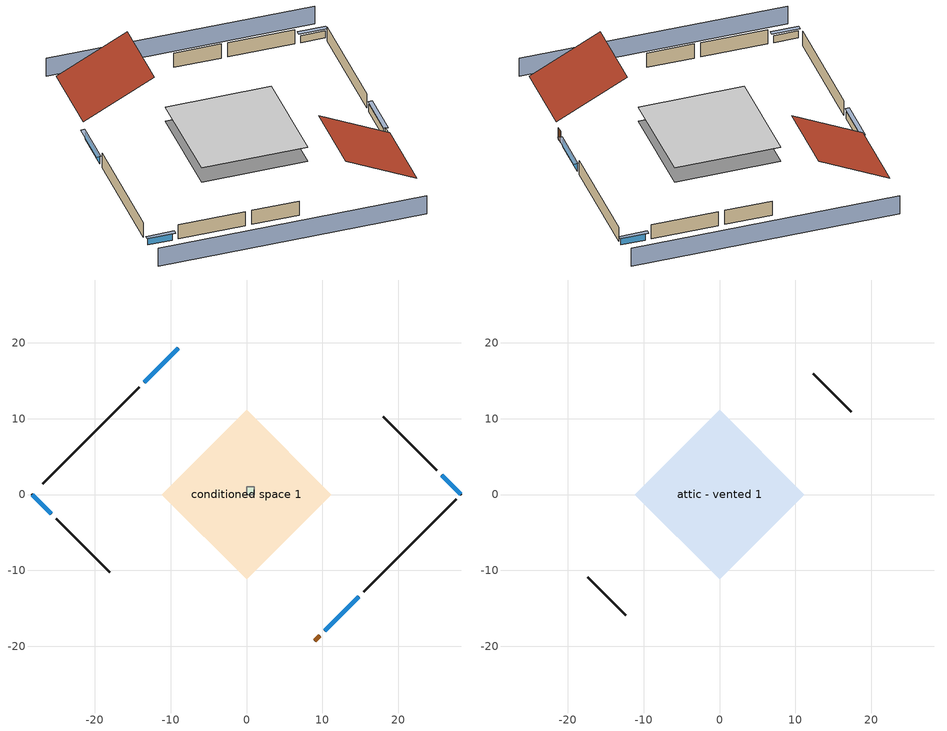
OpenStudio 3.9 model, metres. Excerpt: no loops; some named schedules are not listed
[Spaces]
conditioned space 1
 floor outside (Floor1 construction): -11.15,0 0,11.15 11.15,0 0,-11.15 z0.61
 wall outside (Wall1 construction): -14.14,14.14 -26.86,1.42 z0.61:3.05
 wall outside (Wall2 construction): 25.07,3.22 18,10.28 z0.61:3.05
 wall outside (Wall3 construction): 15.44,-12.84 27.62,-0.66 z0.61:3.05
 wall outside (Wall4 construction): -25.07,-3.22 -18,-10.28 z0.61:3.05
 wall outside (AdiabaticWallConstruction): -9,19.29 -13.48,14.8 / 10.3,-17.98 14.79,-13.49 z0.61:1.83; 28.28,0 25.72,2.56 / -28.28,0 -25.72,-2.56 z0.61:1.8
 wall outside (AdiabaticWallConstruction 1): 9,-19.29 9.64,-18.64 z0.61:2.64
 window (WindowConstruction): -9,19.29 -13.48,14.8 z0.61:1.83
 window (WindowConstruction 1): 28.28,0 25.72,2.56 z0.61:1.8
 window (WindowConstruction 2): 10.3,-17.98 14.79,-13.49 z0.61:1.83
 window (WindowConstruction 3): -28.28,0 -25.72,-2.56 z0.61:1.8
 door (Door): 9,-19.29 9.64,-18.64 z0.61:2.64
central ac and furnace airloop ret air space
 floor adiabatic (AdiabaticConst): 0,0 0,1 1,1 1,0 z0
 wall adiabatic (AdiabaticConst): 0,1 0,0 1,0 1,1 0,1 z0:1
 ceiling adiabatic (AdiabaticConst): 1,0 1,1 0,1 0,0 z1
attic - vented 1
 floor to conditioned space 1 (Floor2 construction Reversed): -11.15,0 0,11.15 11.15,0 0,-11.15 z3.05
 wall outside (Wall5 construction): 17.34,10.94 12.33,15.95 z0.61:3.05
 wall outside (Wall6 construction): -17.34,-10.94 -12.33,-15.95 z0.61:3.05
 roof outside (Roof1 construction): -8.34,19.94,3.05 -0.88,12.48,8.32 7.46,20.82,8.32 0,28.28,3.05
 roof outside (Roof2 construction): 8.34,-19.94,3.05 0.88,-12.48,8.32 -7.46,-20.82,8.32 0,-28.28,3.05
shading: -31.51,-3.23 -3.23,-31.51 / 31.51,3.23 3.23,31.51 z0:3.05; -13.7,14.58 -8.78,19.5 -9.21,19.93 -14.13,15.01 z2.13; 25.51,2.77 28.5,-0.22 28.93,0.22 25.94,3.21 z2.1; 15,-13.28 10.08,-18.2 10.51,-18.63 15.43,-13.71 z2.13; -25.51,-2.77 -28.5,0.22 -28.93,-0.22 -25.94,-3.21 z2.1
[Site]
Portland Intl Arpt_OR: Latitude {deg}=45.59; Longitude {deg}=-122.6; Time Zone {hr}=-8; Elevation {m}=33; Terrain=Suburbs; Keep Site Location Information=Yes
[Site:GroundTemperature:Shallow]
10.2558, 8.96328, 8.85977, 9.47314, 11.9355, 14.3863, 16.5111, 17.8571, 17.9714, 16.8767, 14.8061, 12.4304
[Site:WaterMainsTemperature]
Calculation Method=Schedule; Temperature Schedule=mains temperature schedule
[Building]
Building 1
[Material] Roughness=Rough
Name | Thickness {m} | Conductivity {W/m-K} | Density {kg/m3} | Specific Heat {J/kg-K} | Thermal Absorptance | Solar Absorptance | Visible Absorptance
wood shingles or shakes | 0.00635 | 0.162714 | 1121.4 | 1465.45 | 0.9 | 0.85 | 0.85
roof rigid ins | 0.00281632 | 0.029427 | 32.04 | 1214.23 | 0.9 | 0.7 | 0.7
osb sheathing 0.5 in. | 0.0127 | 0.115458 | 512.64 | 1214.23 | 0.9 | 0.6 | 0.6
wood siding | 0.0254 | 0.102417 | 544.68 | 1172.36 | 0.9 | 0.85 | 0.85
wall rigid ins | 0.051816 | 0.029427 | 32.04 | 1214.23 | 0.9 | 0.7 | 0.7
osb sheathing 0.5 in. 1 | 0.0127 | 0.115458 | 512.64 | 1214.23 | 0.9 | 0.7 | 0.7
wall stud and cavity | 0.1397 | 0.230639 | 139.0536 | 1170.24 | 0.9 | 0.7 | 0.7
gypsum board | 0.0127 | 0.160291 | 801 | 837.4 | 0.9 | 0.6 | 0.6
wall stud and cavity 1 | 0.1397 | 0.727959 | 139.0536 | 1170.24 | 0.9 | 0.6 | 0.6
floor stud and cavity | 0.1397 | 0.120538 | 92.3553 | 1139.71 | 0.9 | 0.7 | 0.7
floor rigid ins | 0.103632 | 0.029427 | 32.04 | 1214.23 | 0.9 | 0.7 | 0.7
osb sheathing 0.75 in. | 0.01905 | 0.115458 | 512.64 | 1214.23 | 0.9 | 0.7 | 0.7
floor covering | 0.0127 | 0.0433444 | 54.468 | 1339.84 | 0.9 | 0.6 | 0.6
ceiling loosefill ins | 0.338667 | 0.0480833 | 16.02 | 1046.75 | 0.9 | 0.7 | 0.7
ceiling stud and cavity | 0.1397 | 0.0920385 | 65.682 | 1177.47 | 0.9 | 0.7 | 0.7
wood siding 1; wood siding 2 | 0.0254 | 0.102417 | 544.68 | 1172.36
wall rigid ins 1 | 0.512978 | 0.029427 | 32.04 | 1214.23 | 0.9 | 0.7 | 0.7
wall stud and cavity 2 | 0.0889 | 0.380278 | 52.3479 | 1209.89 | 0.9 | 0.7 | 0.7
door material | 0.04445 | 0.0612267 | 512.64 | 1214.23 | 0.9 | 0.7 | 0.7
wall stud and cavity 3 | 0.0889 | 0.391764 | 83.0341 | 1211.67 | 0.9 | 0.7 | 0.7
furniture material conditioned space 1 | 0.1524 | 0.115458 | 640.8 | 1214.23 | 0.9 | 0.6 | 0.6
[Construction]
Roof1 construction; Roof2 construction: wood shingles or shakes, roof rigid ins, osb sheathing 0.5 in.
Wall1 construction; Wall2 construction; Wall3 construction; Wall4 construction: wood siding, wall rigid ins, osb sheathing 0.5 in. 1, wall stud and cavity, gypsum board
Wall5 construction; Wall6 construction: wood siding, osb sheathing 0.5 in. 1, wall stud and cavity 1
Floor1 construction: floor stud and cavity, floor rigid ins, osb sheathing 0.75 in., floor covering
Floor2 construction Reversed: gypsum board, ceiling stud and cavity, ceiling loosefill ins
WindowConstruction; WindowConstruction 1; WindowConstruction 2; WindowConstruction 3: WindowMaterial
AdiabaticWallConstruction: wood siding 1, wall rigid ins 1, wall stud and cavity 2, gypsum board
Door: door material
AdiabaticWallConstruction 1: wood siding 2, wall rigid ins 1, wall stud and cavity 2, gypsum board
PartitionWallConstruction: gypsum board, wall stud and cavity 3, gypsum board
furniture construction conditioned space 1: furniture material conditioned space 1
AdiabaticConst: Adiabatic
[WindowMaterial:SimpleGlazingSystem]
WindowMaterial: U-Factor {W/m2-K}=2.15764; Solar Heat Gain Coefficient=0.44
[Material:NoMass]
Adiabatic: Roughness=Rough; Thermal Resistance {m2-K/W}=176.1
[ThermalZone] Multiplier=1; Use Ideal Air Loads=No
Name | Volume {m3} | Thermostat
conditioned space | 606.66 | conditioned space temperature setpoint
attic - vented | 292.499
central ac and furnace airloop ret air zone | 1
[Sizing:Zone] Zone Cooling Design Supply Air Temperature Input Method=SupplyAirTemperature; Zone Cooling Design Supply Air Temperature {C}=14; Zone Cooling Design Supply Air Temperature Difference {deltaC}=11.11; Zone Heating Design Supply Air Temperature Input Method=SupplyAirTemperature; Zone Heating Design Supply Air Temperature {C}=40; Zone Heating Design Supply Air Temperature Difference {deltaC}=11.11; Zone Cooling Design Supply Air Humidity Ratio {kg-H2O/kg-air}=0.0085; Zone Heating Design Supply Air Humidity Ratio {kg-H2O/kg-air}=0.008; Cooling Design Air Flow Method=DesignDay; Heating Design Air Flow Method=DesignDay; Account for Dedicated Outdoor Air System=No; Dedicated Outdoor Air System Control Strategy=NeutralSupplyAir; Dedicated Outdoor Air Low Setpoint Temperature for Design {C}=autosize; Dedicated Outdoor Air High Setpoint Temperature for Design {C}=autosize; Zone Load Sizing Method=Sensible Load Only No Latent Load; Zone Latent Cooling Design Supply Air Humidity Ratio Input Method=HumidityRatioDifference; Zone Cooling Design Supply Air Humidity Ratio Difference {kgWater/kgDryAir}=0.005; Zone Latent Heating Design Supply Air Humidity Ratio Input Method=HumidityRatioDifference; Zone Humidification Design Supply Air Humidity Ratio Difference {kgWater/kgDryAir}=0.005; Sizing Option=Coincident
attic - vented; central ac and furnace airloop ret air zone
[Space]
Name | Thermal Zone | Volume {m3}
conditioned space 1 | conditioned space | 606.66
attic - vented 1 | attic - vented | 292.499
central ac and furnace airloop ret air space | central ac and furnace airloop ret air zone
[ThermostatSetpoint:DualSetpoint]
conditioned space temperature setpoint: Heating Setpoint Temperature Schedule=heating setpoint; Cooling Setpoint Temperature Schedule=cooling setpoint; Temperature Difference Between Cutout And Setpoint {deltaC}=0
[SurfaceProperty:IncidentSolarMultiplier] Incident Solar Multiplier=1; Incident Solar Multiplier Schedule=trans schedule winter=0.85 summer=0.7
Window1; Window2; Window3; Window4
[InternalMass:Definition] Design Level Calculation Method=SurfaceArea
Name | Construction | Surface Area {m2}
partition wall mass | PartitionWallConstruction | 248.794
furniture mass conditioned space 1 | furniture construction conditioned space 1 | 99.51774
[InternalMass] Space or SpaceType=conditioned space 1; Multiplier=1
Name | Internal Mass Definition
partition wall mass | partition wall mass
furniture mass conditioned space 1 | furniture mass conditioned space 1
[Fan:SystemModel]
central ac and furnace supply fan: Availability Schedule=Always On Discrete; Design Maximum Air Flow Rate {m3/s}=0.542268; Speed Control Method=Discrete; Electric Power Minimum Flow Rate Fraction=0.2; Design Pressure Rise {Pa}=500; Motor Efficiency=1; Motor In Air Stream Fraction=1; Design Electric Power Consumption {W}=autosize; Design Power Sizing Method=PowerPerFlow; Electric Power Per Unit Flow Rate {W/(m3/s)}=794.58; Electric Power Per Unit Flow Rate Per Unit Pressure {W-s/m3-Pa}=1.66667; Fan Total Efficiency=0.7; Motor Loss Radiative Fraction=0; Speed Flow Fraction 1=0.63969; Speed Electric Power Fraction 1=0.26176; Speed Flow Fraction 2=1; Speed Electric Power Fraction 2=1
[EnergyManagementSystem:Sensor]
Name | Output Variable or Output Meter Index Key | Output Variable or Output Meter
central_ac_and_furnace_supply_fan_s; central_ac_and_furnace_supply_fan_s_1 | central ac and furnace supply fan | Fan Electricity Energy
water_heater_T_set | water heater setpoint | Schedule Value
out_pb_s |  | Site Outdoor Air Barometric Pressure
out_wt_s |  | Site Outdoor Air Humidity Ratio
site_vw_s |  | Site Wind Speed
cool_season | cooling season schedule | Schedule Value
central_ac_and_furnace_airloop_Fan_RTF_s | central ac and furnace supply fan | Fan Runtime Fraction Speed 1
central_ac_and_furnace_airloop_Fan_RTF_s_1 | central ac and furnace supply fan | Fan Runtime Fraction Speed 2
central_ac_and_furnace_airloop_AH_MFR_s | Node 5 | System Node Mass Flow Rate
central_ac_and_furnace_airloop_AH_VFR_s | Node 5 | System Node Current Density Volume Flow Rate
central_ac_and_furnace_airloop_AH_Tout_s | Node 5 | System Node Temperature
central_ac_and_furnace_airloop_AH_Wout_s | Node 5 | System Node Humidity Ratio
central_ac_and_furnace_airloop_RA_T_s | Node 8 | System Node Temperature
central_ac_and_furnace_airloop_Ra_W_s | Node 8 | System Node Humidity Ratio
central_ac_and_furnace_airloop_0_DZ_T_s | attic - vented | Zone Air Temperature
central_ac_and_furnace_airloop_0_DZ_W_s | attic - vented | Zone Mean Air Humidity Ratio
natural_vent_s | natural vent schedule | Schedule Value
htg_sp_s | heating setpoint | Schedule Value
clg_sp_s | cooling setpoint | Schedule Value
mech_vent_range_fan_0_sch_s | mech vent range fan 0 schedule | Schedule Value
mech_vent_bath_fan_0_sch_s | mech vent bath fan 0 schedule | Schedule Value
clothes_dryer_exhaust_0_sch_s | clothes_dryer | Schedule Value
htg_load_cond |  | Heating:EnergyTransfer:Zone:CONDITIONED SPACE
clg_load_cond |  | Cooling:EnergyTransfer:Zone:CONDITIONED SPACE
htg_load_duct |  | Heating:EnergyTransfer:Zone:CENTRAL AC AND FURNACE AIRLOOP RET AIR ZONE
clg_load_duct |  | Cooling:EnergyTransfer:Zone:CENTRAL AC AND FURNACE AIRLOOP RET AIR ZONE
s_conv | Floor1 | Surface Inside Face Convection Heat Gain Energy
s_ig | Floor1 | Surface Inside Face Internal Gains Radiation Heat Gain Energy
s_sol | Floor1 | Surface Inside Face Solar Radiation Heat Gain Energy
s_lgt | Floor1 | Surface Inside Face Lights Radiation Heat Gain Energy
s_surf | Floor1 | Surface Inside Face Net Surface Thermal Radiation Heat Gain Energy
s_conv_1 | Floor2 | Surface Inside Face Convection Heat Gain Energy
s_ig_1 | Floor2 | Surface Inside Face Internal Gains Radiation Heat Gain Energy
s_sol_1 | Floor2 | Surface Inside Face Solar Radiation Heat Gain Energy
s_lgt_1 | Floor2 | Surface Inside Face Lights Radiation Heat Gain Energy
s_surf_1 | Floor2 | Surface Inside Face Net Surface Thermal Radiation Heat Gain Energy
ss_sol | Door1 | Surface Inside Face Solar Radiation Heat Gain Energy
ss_lgt | Door1 | Surface Inside Face Lights Radiation Heat Gain Energy
ss_conv | Door1 | Surface Inside Face Convection Heat Gain Energy
ss_ig | Door1 | Surface Inside Face Internal Gains Radiation Heat Gain Energy
ss_surf | Door1 | Surface Inside Face Net Surface Thermal Radiation Heat Gain Energy
ss_conv_1 | Window1 | Surface Inside Face Convection Heat Gain Energy
ss_ig_1 | Window1 | Surface Inside Face Internal Gains Radiation Heat Gain Energy
ss_surf_1 | Window1 | Surface Inside Face Net Surface Thermal Radiation Heat Gain Energy
ss_trans_in | Window1 | Surface Window Transmitted Solar Radiation Rate
ss_back_out | Window1 | Surface Window Shortwave from Zone Back Out Window Heat Transfer Rate
ss_trans_out | Window1 | Surface Inside Face Initial Transmitted Diffuse Transmitted Out Window Solar Radiation Rate
ss_conv_2 | Window2 | Surface Inside Face Convection Heat Gain Energy
ss_ig_2 | Window2 | Surface Inside Face Internal Gains Radiation Heat Gain Energy
ss_surf_2 | Window2 | Surface Inside Face Net Surface Thermal Radiation Heat Gain Energy
ss_trans_in_1 | Window2 | Surface Window Transmitted Solar Radiation Rate
ss_back_out_1 | Window2 | Surface Window Shortwave from Zone Back Out Window Heat Transfer Rate
ss_trans_out_1 | Window2 | Surface Inside Face Initial Transmitted Diffuse Transmitted Out Window Solar Radiation Rate
ss_conv_3 | Window3 | Surface Inside Face Convection Heat Gain Energy
ss_ig_3 | Window3 | Surface Inside Face Internal Gains Radiation Heat Gain Energy
ss_surf_3 | Window3 | Surface Inside Face Net Surface Thermal Radiation Heat Gain Energy
ss_trans_in_2 | Window3 | Surface Window Transmitted Solar Radiation Rate
ss_back_out_2 | Window3 | Surface Window Shortwave from Zone Back Out Window Heat Transfer Rate
ss_trans_out_2 | Window3 | Surface Inside Face Initial Transmitted Diffuse Transmitted Out Window Solar Radiation Rate
ss_conv_4 | Window4 | Surface Inside Face Convection Heat Gain Energy
ss_ig_4 | Window4 | Surface Inside Face Internal Gains Radiation Heat Gain Energy
ss_surf_4 | Window4 | Surface Inside Face Net Surface Thermal Radiation Heat Gain Energy
ss_trans_in_3 | Window4 | Surface Window Transmitted Solar Radiation Rate
ss_back_out_3 | Window4 | Surface Window Shortwave from Zone Back Out Window Heat Transfer Rate
ss_trans_out_3 | Window4 | Surface Inside Face Initial Transmitted Diffuse Transmitted Out Window Solar Radiation Rate
s_conv_2 | Wall1 | Surface Inside Face Convection Heat Gain Energy
s_ig_2 | Wall1 | Surface Inside Face Internal Gains Radiation Heat Gain Energy
s_sol_2 | Wall1 | Surface Inside Face Solar Radiation Heat Gain Energy
s_lgt_2 | Wall1 | Surface Inside Face Lights Radiation Heat Gain Energy
s_surf_2 | Wall1 | Surface Inside Face Net Surface Thermal Radiation Heat Gain Energy
s_conv_3 | Wall2 | Surface Inside Face Convection Heat Gain Energy
s_ig_3 | Wall2 | Surface Inside Face Internal Gains Radiation Heat Gain Energy
s_sol_3 | Wall2 | Surface Inside Face Solar Radiation Heat Gain Energy
s_lgt_3 | Wall2 | Surface Inside Face Lights Radiation Heat Gain Energy
s_surf_3 | Wall2 | Surface Inside Face Net Surface Thermal Radiation Heat Gain Energy
s_conv_4 | Wall3 | Surface Inside Face Convection Heat Gain Energy
s_ig_4 | Wall3 | Surface Inside Face Internal Gains Radiation Heat Gain Energy
s_sol_4 | Wall3 | Surface Inside Face Solar Radiation Heat Gain Energy
s_lgt_4 | Wall3 | Surface Inside Face Lights Radiation Heat Gain Energy
s_surf_4 | Wall3 | Surface Inside Face Net Surface Thermal Radiation Heat Gain Energy
s_conv_5 | Wall4 | Surface Inside Face Convection Heat Gain Energy
s_ig_5 | Wall4 | Surface Inside Face Internal Gains Radiation Heat Gain Energy
s_sol_5 | Wall4 | Surface Inside Face Solar Radiation Heat Gain Energy
s_lgt_5 | Wall4 | Surface Inside Face Lights Radiation Heat Gain Energy
s_surf_5 | Wall4 | Surface Inside Face Net Surface Thermal Radiation Heat Gain Energy
im_conv | furniture mass conditioned space 1 | Surface Inside Face Convection Heat Gain Energy
im_ig | furniture mass conditioned space 1 | Surface Inside Face Internal Gains Radiation Heat Gain Energy
im_sol | furniture mass conditioned space 1 | Surface Inside Face Solar Radiation Heat Gain Energy
im_lgt | furniture mass conditioned space 1 | Surface Inside Face Lights Radiation Heat Gain Energy
im_surf | furniture mass conditioned space 1 | Surface Inside Face Net Surface Thermal Radiation Heat Gain Energy
im_conv_1 | partition wall mass | Surface Inside Face Convection Heat Gain Energy
im_ig_1 | partition wall mass | Surface Inside Face Internal Gains Radiation Heat Gain Energy
im_sol_1 | partition wall mass | Surface Inside Face Solar Radiation Heat Gain Energy
im_lgt_1 | partition wall mass | Surface Inside Face Lights Radiation Heat Gain Energy
im_surf_1 | partition wall mass | Surface Inside Face Net Surface Thermal Radiation Heat Gain Energy
airflow_gain | infil flow | Infiltration Sensible Heat Gain Energy
airflow_loss | infil flow | Infiltration Sensible Heat Loss Energy
airflow_gain_1 | natural vent flow | Infiltration Sensible Heat Gain Energy
airflow_loss_1 | natural vent flow | Infiltration Sensible Heat Loss Energy
airflow_gain_2 | whole house fan flow | Infiltration Sensible Heat Gain Energy
airflow_loss_2 | whole house fan flow | Infiltration Sensible Heat Loss Energy
mv_conv | mech vent bath fan 0 | Electric Equipment Convective Heating Energy
mv_rad | mech vent bath fan 0 | Electric Equipment Radiant Heating Energy
mv_conv_1 | mech vent house fan | Electric Equipment Convective Heating Energy
mv_rad_1 | mech vent house fan | Electric Equipment Radiant Heating Energy
mv_conv_2 | mech vent house fan cfis | Electric Equipment Convective Heating Energy
mv_rad_2 | mech vent house fan cfis | Electric Equipment Radiant Heating Energy
mv_conv_3 | mech vent range fan 0 | Electric Equipment Convective Heating Energy
mv_rad_3 | mech vent range fan 0 | Electric Equipment Radiant Heating Energy
mv_conv_4 | mech vent house fan latent load | Other Equipment Convective Heating Energy
mv_rad_4 | mech vent house fan latent load | Other Equipment Radiant Heating Energy
mv_conv_5 | mech vent house fan sensible load | Other Equipment Convective Heating Energy
mv_rad_5 | mech vent house fan sensible load | Other Equipment Radiant Heating Energy
ducts_conv | central ac and furnace airloop_0 RetCondToRP | Other Equipment Convective Heating Energy
ducts_rad | central ac and furnace airloop_0 RetCondToRP | Other Equipment Radiant Heating Energy
ducts_conv_1 | central ac and furnace airloop_0 RetLatLkToRP | Other Equipment Convective Heating Energy
[ElectricEquipment:Definition] Design Level Calculation Method=EquipmentLevel
Name | Design Level {W} | Fraction Latent | Fraction Radiant | Fraction Lost
ceiling fan | 18.872 | 0 | 0.558 | 0
clothes washer | 255.579 | 0.03 | 0.162 | 0.7
clothes dryer | 3756.31 | 0.015 | 0.081 | 0.85
dishwasher | 374.429 | 0.3 | 0.18 | 0.4
fridge | 54.7945 | 0 | 0.6 | 0
cooking range | 104.292 | 0.16 | 0.384 | 0.2
misc tv | 518.674 | 0 | 0.6 | 0
misc plug loads | 455.82 | 0.021 | 0.558 | 0.049
whole house fan; mech vent house fan | 0 | 0 | 0 | 1
mech vent house fan cfis | 0 | 0 | 0 | 0
mech vent range fan 0; mech vent bath fan 0 | 30 | 0 | 0 | 1
[ElectricEquipment] Space or SpaceType=conditioned space 1
Name | Electric Equipment Definition | Schedule
ceiling fan | ceiling fan | ceiling_fan
clothes washer | clothes washer | clothes_washer
clothes dryer | clothes dryer | clothes_dryer
dishwasher | dishwasher | dishwasher
fridge | fridge | fridge schedule
cooking range | cooking range | cooking_range
misc tv | misc tv | plug_loads_tv
misc plug loads | misc plug loads | plug_loads_other
whole house fan | whole house fan | Always On Discrete
mech vent house fan | mech vent house fan | mech vent house fan schedule
mech vent house fan cfis | mech vent house fan cfis | mech vent house fan cfis schedule
mech vent range fan 0 | mech vent range fan 0 | mech vent range fan 0 schedule
mech vent bath fan 0 | mech vent bath fan 0 | mech vent bath fan 0 schedule
[OtherEquipment:Definition] Design Level Calculation Method=EquipmentLevel
Name | Design Level {W} | Fraction Latent | Fraction Radiant | Fraction Lost
water heater sens; central ac and furnace airloop_0 SupSensLkToCond; central ac and furnace airloop_0 SupCondToLv; central ac and furnace airloop_0 RetCondToRP; central ac and furnace airloop_0 RetSensLkToRP; central ac and furnace airloop_0 SupCondToDZ; central ac and furnace airloop_0 RetCondToDZ; central ac and furnace airloop_0 SupSensLkToDZ; mech vent house fan sensible load | 0 | 0 | 0 | 0
water heater lat; central ac and furnace airloop_0 SupLatLkToCond; central ac and furnace airloop_0 RetLatLkToRP; central ac and furnace airloop_0 SupLatLkToDZ; mech vent house fan latent load | 0 | 1 | 0 | 0
water heater energy adjustment1 | 0.01 | 0 | 0 | 1
clothes dryer 2 | 0 | 0.015 | 0.081 | 0.85
cooking range 2 | 3056.49 | 0.16 | 0.384 | 0.2
general water use sensible | -79.8895 | 0 | 0.6 | 0
general water use latent | 81.0615 | 1 | 0 | 0
[OtherEquipment]
Name | Other Equipment Definition | Space or SpaceType | Schedule | Fuel Type
water heater sens | water heater sens | conditioned space 1 | Always On Discrete
water heater lat | water heater lat | conditioned space 1 | Always On Discrete
water heater energy adjustment1 | water heater energy adjustment1 | conditioned space 1 | Always On Discrete | Electricity
clothes dryer 1 | clothes dryer 2 | conditioned space 1 | clothes_dryer | Electricity
cooking range 1 | cooking range 2 | conditioned space 1 | cooking_range | NaturalGas
general water use sensible | general water use sensible | conditioned space 1 | general water use schedule
general water use latent | general water use latent | conditioned space 1 | general water use schedule
central ac and furnace airloop_0 SupSensLkToCond | central ac and furnace airloop_0 SupSensLkToCond | conditioned space 1 | Always On Discrete
central ac and furnace airloop_0 SupLatLkToCond | central ac and furnace airloop_0 SupLatLkToCond | conditioned space 1 | Always On Discrete
central ac and furnace airloop_0 SupCondToLv | central ac and furnace airloop_0 SupCondToLv | conditioned space 1 | Always On Discrete
central ac and furnace airloop_0 RetCondToRP | central ac and furnace airloop_0 RetCondToRP | central ac and furnace airloop ret air space | Always On Discrete
central ac and furnace airloop_0 RetSensLkToRP | central ac and furnace airloop_0 RetSensLkToRP | central ac and furnace airloop ret air space | Always On Discrete
central ac and furnace airloop_0 RetLatLkToRP | central ac and furnace airloop_0 RetLatLkToRP | central ac and furnace airloop ret air space | Always On Discrete
central ac and furnace airloop_0 SupCondToDZ | central ac and furnace airloop_0 SupCondToDZ | attic - vented 1 | Always On Discrete
central ac and furnace airloop_0 RetCondToDZ | central ac and furnace airloop_0 RetCondToDZ | attic - vented 1 | Always On Discrete
central ac and furnace airloop_0 SupSensLkToDZ | central ac and furnace airloop_0 SupSensLkToDZ | attic - vented 1 | Always On Discrete
central ac and furnace airloop_0 SupLatLkToDZ | central ac and furnace airloop_0 SupLatLkToDZ | attic - vented 1 | Always On Discrete
mech vent house fan sensible load | mech vent house fan sensible load | conditioned space 1 | Always On Discrete
mech vent house fan latent load | mech vent house fan latent load | conditioned space 1 | Always On Discrete
[WaterUse:Equipment:Definition]
Name | Peak Flow Rate {m3/s}
clothes washer | 6.49428e-06
dishwasher | 4.06068e-06
[Lights:Definition]
interior lighting: Design Level Calculation Method=LightingLevel; Lighting Level {W}=1269.08; Fraction Radiant=0.6; Fraction Visible=0.2; Return Air Fraction=0
[Lights]
interior lighting: Lights Definition=interior lighting; Space or SpaceType=conditioned space 1; Schedule=lighting_interior; Fraction Replaceable=1
[Exterior:Lights:Definition]
exterior lighting: Design Level {W}=53.829
[Exterior:Lights]
exterior lighting: Exterior Lights Definition=exterior lighting; Schedule=exterior lighting schedule
[People:Definition]
occupants: Number of People Calculation Method=People; Number of People {people}=4; Fraction Radiant=0.314171; Sensible Heat Fraction=0.56303; Carbon Dioxide Generation Rate {m3/s-W}=0; Enable ASHRAE 55 Comfort Warnings=No; Mean Radiant Temperature Calculation Type=EnclosureAveraged
[People]
occupants: People Definition=occupants; Space or SpaceType=conditioned space 1; Number of People Schedule=occupants; Activity Level Schedule=occupants activity schedule; Multiplier=1
[ZoneMixing] Schedule=Always On Continuous; Design Flow Rate Calculation Method=Flow/Zone; Design Flow Rate {m3/s}=0
Name | Zone or Space | Source Zone or Space
central ac and furnace airloop_0 ZoneMixDZToCond mix | conditioned space | attic - vented
central ac and furnace airloop_0 ZoneMixCondToDZ mix; whole house fan mix | attic - vented | conditioned space
[SpaceInfiltration:DesignFlowRate] Schedule=Always On Discrete; Design Flow Rate Calculation Method=Flow/Space; Design Flow Rate {m3/s}=0
Name | Space or SpaceType
natural vent flow; whole house fan flow; infil flow | conditioned space 1
attic_vented 1 duct leakage imbalance infil flow | attic - vented 1
[SpaceInfiltration:EffectiveLeakageArea]
infil attic - vented 1: Space or SpaceType=attic - vented 1; Schedule=Always On Discrete; Effective Air Leakage Area {cm2}=8292.32; Stack Coefficient=0.000245261; Wind Coefficient=4.01307e-05
